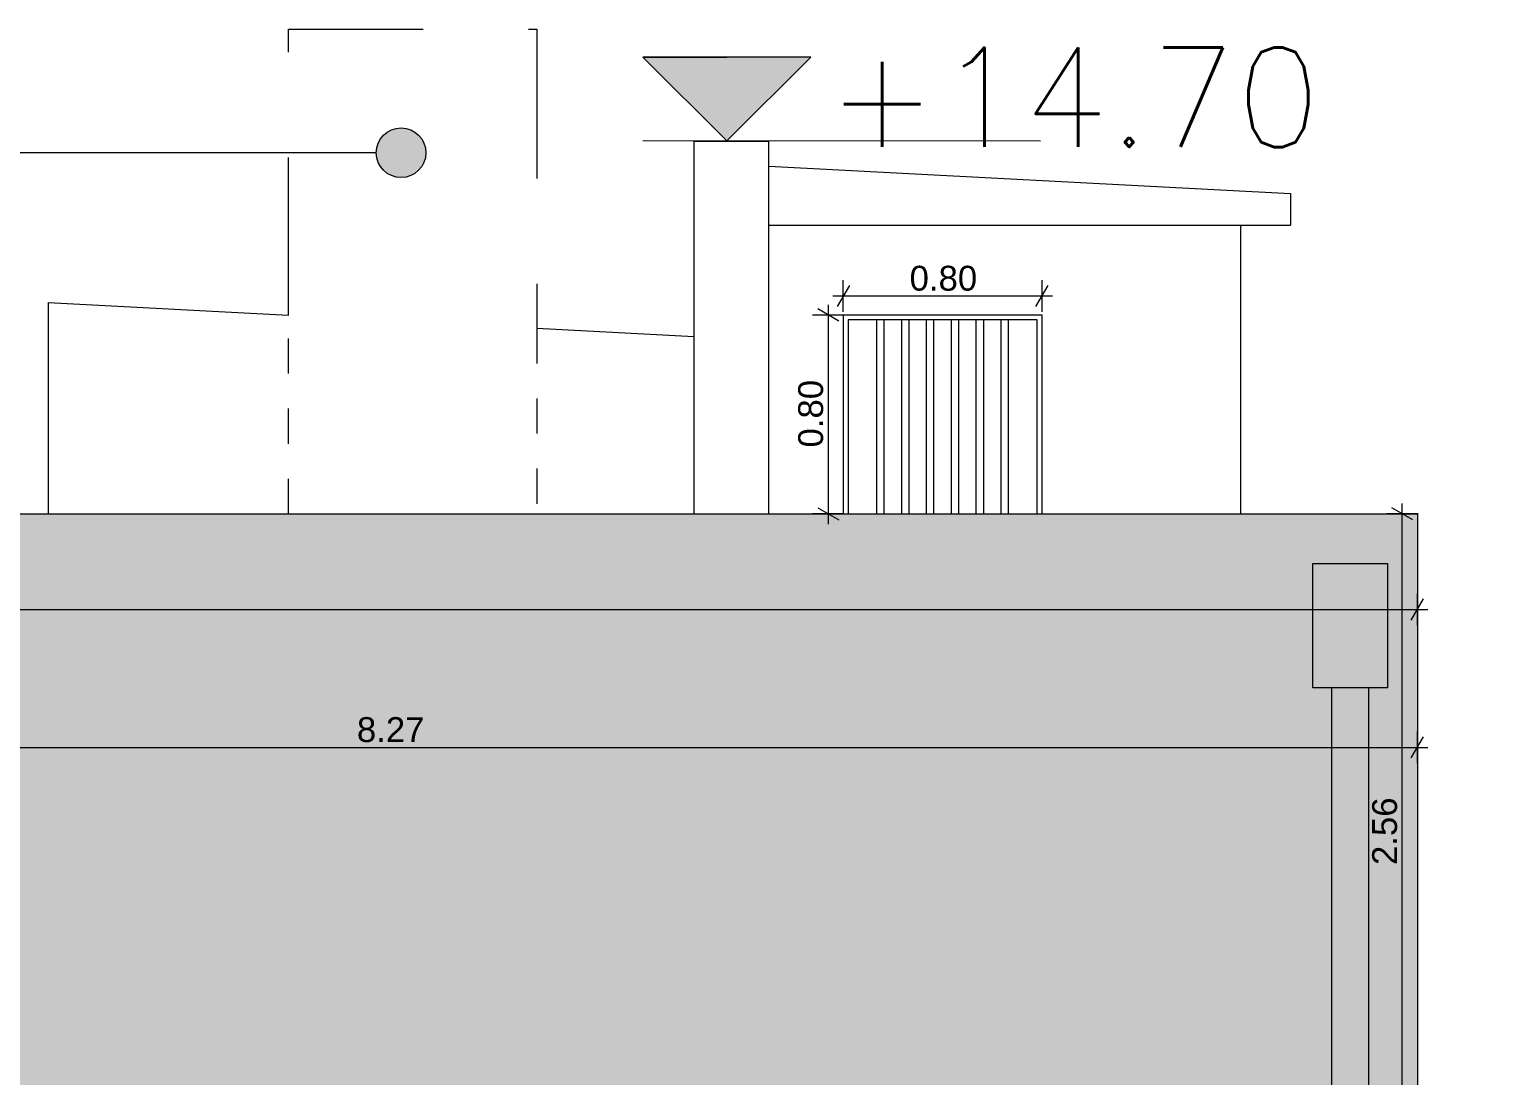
# Model space of a CAD drawing. Header units: millimetres. Extents: x 475616349 to 476941521, y 4620115302 to 4621446928.
# Drawn here: x 476732693 to 476738560, y 4620483779 to 4620487990 of the extents above; entities that cross this region are included whole.
import ezdxf

# ---------------------------------------------------------------- set-up
doc = ezdxf.new("R2010")
doc.units = ezdxf.units.MM
doc.header["$MEASUREMENT"] = 0
doc.linetypes.add('Long Dashed', pattern=[1058.333302, 634.99999, -423.333311])
doc.linetypes.add('Small Dashed', pattern=[282.222222, 141.111111, -141.111111])
for name, color, linetype, lineweight in [('0_Pen_No__1_Pen_No__250', 7, 'Continuous', 0), ('0_Pen_No__250_Pen_No__142', 142, 'Continuous', 0), ('0_Pen_No__7_Pen_No__7', 7, 'Continuous', 0), ('New_2D Drafting - General_Pen_No__1_Pen_No__253', 252, 'Continuous', 0), ('New_2D Drafting - General_Pen_No__1_Pen_No__4', 7, 'Continuous', 0), ('New_2D Drafting - General_Pen_No__30_Pen_No__9_Pen_No__9_Pen_No__255', 255, 'Continuous', 0), ('New_2D Drafting - General_Pen_No__30_Pen_No__9_Pen_No__9_Pen_No__7', 7, 'Continuous', 0), ('New_shenobebi_Pen_No__7', 7, 'Continuous', 0), ('New_Structural - Bearing_Pen_No__7', 7, 'Continuous', 0), ('New_zoma_Pen_No__4', 7, 'Continuous', 0), ('New_zoma_Pen_No__7', 7, 'Continuous', 0), ('zoma_Pen_No__1_Pen_No__142', 142, 'Continuous', 0), ('zoma_Pen_No__5_Pen_No__142', 142, 'Continuous', 0)]:
    doc.layers.add(name, color=color, linetype=linetype, lineweight=lineweight)
doc.layers.add('New_2D Drafting - General_Pen_No__30_Pen_No__9_Pen_No__9_Pen_No__254', color=7, linetype='Continuous', lineweight=0, true_color=0xcccccc)
doc.layers.add('New_zoma', color=7, linetype='Continuous')
doc.layers.add('zoma_Pen_No__5', color=7, linetype='Continuous')
doc.styles.add('GENERATED_STYLE_1', font='arial.ttf')
doc.dimstyles.new('GENERATED_STYLE__18', dxfattribs={"dimtxt": 100, "dimasz": 64.421331, "dimexe": 0.18, "dimexo": 3, "dimgap": 0.09, "dimtad": 1, "dimtih": 1, "dimtoh": 1, "dimlfac": 0.001, "dimzin": 0, "dimdsep": 46, "dimtxsty": 'GENERATED_STYLE_1', "dimblk": 'ARROWHEAD_2', "dimblk1": 'ARROWHEAD_2', "dimblk2": 'ARROWHEAD_2', "dimcen": 0.09, "dimclrd": 7, "dimclre": 7, "dimclrt": 7, "dimadec": 0, "dimazin": 0, "dimtfac": 1, "dimtdec": 4, "dimtmove": 0, "dimatfit": 3, "dimfxl": 1, "dimtolj": 1, "dimtzin": 0, "dimarcsym": 0})
doc.dimstyles.new('GENERATED_STYLE__19', dxfattribs={"dimtxt": 100, "dimasz": 64.421331, "dimexe": 0.18, "dimexo": 3, "dimgap": 0.09, "dimtad": 1, "dimlfac": 0.001, "dimzin": 0, "dimdsep": 46, "dimtxsty": 'GENERATED_STYLE_1', "dimblk": 'ARROWHEAD_2', "dimblk1": 'ARROWHEAD_2', "dimblk2": 'ARROWHEAD_2', "dimcen": 0.09, "dimclrd": 7, "dimclre": 7, "dimclrt": 7, "dimadec": 0, "dimazin": 0, "dimtfac": 1, "dimtdec": 4, "dimtmove": 0, "dimatfit": 3, "dimfxl": 1, "dimtolj": 1, "dimtzin": 0, "dimarcsym": 0})

# ---------------------------------------------------------------- blocks, each defined once
blk = doc.blocks.new('*D1099', base_point=(476577134.1, 4620325125.7))
at = {"layer": 'New_zoma_Pen_No__4', "color": 7, "linetype": 'Continuous', "lineweight": 0, "transparency": 16777216}
for p, q in [((476721139.8, 4620485591.8), (476721139.8, 4620485719)), ((476738280.2, 4620485591.8), (476738280.2, 4620485719)), ((476721098.4, 4620485655.4), (476721139.8, 4620485655.4)), ((476721164.3, 4620485697.8), (476721115.4, 4620485613)), ((476721139.8, 4620485655.4), (476738280.2, 4620485655.4)), ((476738255.7, 4620485613), (476738304.7, 4620485697.8)), ((476738280.2, 4620485655.4), (476738321.7, 4620485655.4))]:
    blk.add_line(p, q, dxfattribs=at)
at = {"layer": 'New_zoma_Pen_No__7', "color": 7, "lineweight": 0, "transparency": 16777216, "insert": (476729539.1, 4620485675.4), "char_height": 100, "attachment_point": 7, "style": 'GENERATED_STYLE_1'}
blk.add_mtext('\\A1;{\\pql;\\fArial|b0|i0|c0|p34;17.14}', dxfattribs=at)
blk = doc.blocks.new('ARROWHEAD_2')
at = {"color": 0, "linetype": 'Continuous', "lineweight": 0}
for p, q in [((0, 0), (-1, 0)), ((-0.378, -0.655), (0.378, 0.655))]:
    blk.add_line(p, q, dxfattribs=at)
blk = doc.blocks.new('*D1106', base_point=(476577134.1, 4620325125.7))
at = {"layer": 'New_zoma_Pen_No__4', "color": 7, "linetype": 'Continuous', "lineweight": 0, "transparency": 16777216}
for p, q in [((476730035, 4620485143.3), (476729986.1, 4620485058.5)), ((476730010.6, 4620485037.3), (476730010.6, 4620485164.5)), ((476738255.7, 4620485058.5), (476738304.7, 4620485143.3)), ((476738280.2, 4620485037.3), (476738280.2, 4620485164.5)), ((476730010.6, 4620485100.9), (476738280.2, 4620485100.9)), ((476738280.2, 4620485100.9), (476738321.7, 4620485100.9))]:
    blk.add_line(p, q, dxfattribs=at)
at = {"layer": 'New_zoma_Pen_No__7', "color": 7, "lineweight": 0, "transparency": 16777216, "insert": (476734012.4, 4620485120.9), "char_height": 100, "attachment_point": 7, "style": 'GENERATED_STYLE_1'}
blk.add_mtext('\\A1;{\\pql;\\fArial|b0|i0|c0|p34;8.27}', dxfattribs=at)
blk = doc.blocks.new('*D1134', base_point=(476577134.1, 4620325125.7))
at = {"layer": 'New_zoma_Pen_No__4', "color": 7, "linetype": 'Continuous', "lineweight": 0, "transparency": 16777216}
for p, q in [((476738262.1, 4620486016), (476738177.3, 4620486064.9)), ((476738219.7, 4620486040.4), (476738219.7, 4620486081.9)), ((476738283.3, 4620486040.4), (476738156.1, 4620486040.4)), ((476738219.7, 4620483480.9), (476738219.7, 4620486040.4)), ((476738177.3, 4620483505.3), (476738262.1, 4620483456.4)), ((476738283.3, 4620483480.9), (476738156.1, 4620483480.9))]:
    blk.add_line(p, q, dxfattribs=at)
at = {"layer": 'New_zoma_Pen_No__7', "color": 7, "lineweight": 0, "transparency": 16777216, "insert": (476738199.7, 4620484627.6), "char_height": 100, "attachment_point": 7, "rotation": 90, "style": 'GENERATED_STYLE_1'}
blk.add_mtext('\\A1;{\\pql;\\fArial|b0|i0|c0|p34;2.56}', dxfattribs=at)
blk = doc.blocks.new('*D1135', base_point=(476577134.1, 4620325125.7))
at = {"layer": 'New_zoma_Pen_No__4', "color": 7, "linetype": 'Continuous', "lineweight": 0, "transparency": 16777216}
for p, q in [((476735994.3, 4620486959.3), (476735945.4, 4620486874.5)), ((476735969.8, 4620486853.3), (476735969.8, 4620486980.5)), ((476736745.4, 4620486874.5), (476736794.3, 4620486959.3)), ((476736769.8, 4620486853.3), (476736769.8, 4620486980.5)), ((476735928.4, 4620486916.9), (476735969.8, 4620486916.9)), ((476735969.8, 4620486916.9), (476736769.8, 4620486916.9)), ((476736769.8, 4620486916.9), (476736811.3, 4620486916.9))]:
    blk.add_line(p, q, dxfattribs=at)
at = {"layer": 'New_zoma_Pen_No__7', "color": 7, "lineweight": 0, "transparency": 16777216, "insert": (476736236.8, 4620486936.9), "char_height": 100, "attachment_point": 7, "style": 'GENERATED_STYLE_1'}
blk.add_mtext('\\A1;{\\pql;\\fArial|b0|i0|c0|p34;0.80}', dxfattribs=at)
blk = doc.blocks.new('*D1136', base_point=(476577134.1, 4620325125.7))
at = {"layer": 'New_zoma_Pen_No__4', "color": 7, "linetype": 'Continuous', "lineweight": 0, "transparency": 16777216}
for p, q in [((476735973.3, 4620486840.3), (476735846.2, 4620486840.3)), ((476735952.1, 4620486815.8), (476735867.4, 4620486864.8)), ((476735909.8, 4620486840.3), (476735909.8, 4620486881.8)), ((476735909.8, 4620486040.4), (476735909.8, 4620486840.3)), ((476735867.4, 4620486064.9), (476735952.1, 4620486016)), ((476735973.3, 4620486040.4), (476735846.2, 4620486040.4)), ((476735909.8, 4620485999), (476735909.8, 4620486040.4))]:
    blk.add_line(p, q, dxfattribs=at)
at = {"layer": 'New_zoma_Pen_No__7', "color": 7, "lineweight": 0, "transparency": 16777216, "insert": (476735889.8, 4620486307.3), "char_height": 100, "attachment_point": 7, "rotation": 90, "style": 'GENERATED_STYLE_1'}
blk.add_mtext('\\A1;{\\pql;\\fArial|b0|i0|c0|p34;0.80}', dxfattribs=at)
blk = doc.blocks.new('Line_71', base_point=(476734190.2, 4620487493.2))
at = {"layer": 'zoma_Pen_No__5_Pen_No__142', "linetype": 'Continuous', "lineweight": 0}
blk.add_hatch(color=142, dxfattribs=at).paths.add_polyline_path([(476734090.2, 4620487493.2), (476734097.8, 4620487454.9), (476734119.5, 4620487422.5), (476734151.9, 4620487400.8), (476734190.2, 4620487393.2), (476734228.4, 4620487400.8), (476734260.9, 4620487422.5), (476734282.5, 4620487454.9), (476734290.2, 4620487493.2), (476734282.5, 4620487531.5), (476734260.9, 4620487563.9), (476734228.4, 4620487585.6), (476734190.2, 4620487593.2), (476734151.9, 4620487585.6), (476734119.5, 4620487563.9), (476734097.8, 4620487531.5)])
at = {"layer": 'zoma_Pen_No__5_Pen_No__142', "color": 142, "linetype": 'Continuous', "lineweight": 0}
blk.add_line((476734090.2, 4620487493.2), (476707903.6, 4620487493.2), dxfattribs=at)
blk.add_circle((476734190.2, 4620487493.2), 100, dxfattribs=at)

msp = doc.modelspace()

# ---------------------------------------------------------------- hatches: boundary and pattern name
at = {"layer": '0_Pen_No__250_Pen_No__142', "linetype": 'Continuous', "lineweight": 0}
msp.add_hatch(color=142, dxfattribs=at).paths.add_polyline_path([(476735501.189, 4620487540.406), (476735838.882, 4620487877.934), (476735163.66, 4620487878.099)])
at = {"layer": 'New_2D Drafting - General_Pen_No__30_Pen_No__9_Pen_No__9_Pen_No__254', "linetype": 'Continuous', "lineweight": 0, "true_color": 0xcccccc}
h = msp.add_hatch(dxfattribs=at)
h.set_pattern_fill('BRICK___RUNNING_BOND', color=254, style=0, pattern_type=2)
h.set_pattern_definition([(0, (476731109.86, 4620481050.07), (0, 66.64), []), (90, (476731109.86, 4620481050.07), (-244.8, 0), [66.64, -66.64]), (90, (476731232.26, 4620481116.7), (-244.8, 0), [66.64, -66.64])])
h.paths.add_polyline_path([(476721139.846, 4620476040.844), (476721139.846, 4620486040.451), (476738280.212, 4620486040.447), (476738280.212, 4620485580.856), (476738280.219, 4620475470.855), (476738209.815, 4620475470.855), (476738209.815, 4620472841.511), (476738205.261, 4620472840.855), (476721139.846, 4620472840.855)])
h.paths.add_polyline_path([(476724810.212, 4620478540.855), (476724810.212, 4620476940.855), (476726410.212, 4620476940.855), (476726410.212, 4620478540.855)], flags=0)
h.paths.add_polyline_path([(476724810.212, 4620480140.855), (476726410.212, 4620480140.855), (476726410.212, 4620481740.855), (476724810.212, 4620481740.855)], flags=0)
h.paths.add_polyline_path([(476726410.212, 4620483340.854), (476726410.212, 4620484940.855), (476724810.212, 4620484940.855), (476724810.212, 4620483340.854)], flags=0)
h.paths.add_polyline_path([(476728410.07, 4620473740.854), (476728410.07, 4620475340.854), (476730010.07, 4620475340.854), (476730010.07, 4620473740.854)], flags=0)
h.paths.add_polyline_path([(476730010.984, 4620480140.855), (476730010.984, 4620481740.855), (476728410.551, 4620481740.855), (476728410.551, 4620480140.855)], flags=0)
h.paths.add_polyline_path([(476728410.551, 4620476940.855), (476730010.984, 4620476940.855), (476730010.984, 4620478540.855), (476728410.551, 4620478540.855)], flags=0)
h.paths.add_polyline_path([(476730010.551, 4620483340.854), (476728410.551, 4620483340.854), (476728410.551, 4620484940.854), (476730010.551, 4620484940.854)], flags=0)
at = {"layer": 'New_2D Drafting - General_Pen_No__30_Pen_No__9_Pen_No__9_Pen_No__255', "linetype": 'Continuous', "lineweight": 0}
for points in [[(476738159.86, 4620485340.881), (476737859.86, 4620485340.881), (476737859.86, 4620485840.881), (476738159.86, 4620485840.881)], [(476737934.86, 4620472801.888), (476738084.86, 4620472823.504), (476738084.86, 4620485340.881), (476737934.86, 4620485340.881)]]:
    msp.add_hatch(color=255, dxfattribs=at).paths.add_polyline_path(points)

# ---------------------------------------------------------------- linework, layer by layer
at = {"layer": '0_Pen_No__1_Pen_No__250', "color": 7, "linetype": 'Continuous', "lineweight": 0, "flags": 128}
for points in [[(476735501.189, 4620487540.406), (476735163.66, 4620487878.099), (476735501.271, 4620487878.017)], [(476735501.189, 4620487540.406), (476735838.882, 4620487877.934), (476735501.271, 4620487878.017)], [(476736763.578, 4620487540.097), (476735163.578, 4620487540.488)]]:
    msp.add_lwpolyline(points, dxfattribs=at)
at = {"layer": '0_Pen_No__250_Pen_No__142', "color": 142, "linetype": 'Continuous', "lineweight": 0, "flags": 128}
msp.add_lwpolyline([(476735501.189, 4620487540.406), (476735838.882, 4620487877.934), (476735163.66, 4620487878.099)], close=True, dxfattribs=at)
at = {"layer": '0_Pen_No__7_Pen_No__7', "color": 7, "linetype": 'Continuous', "lineweight": 0}
for p, q in [((476735669.823, 4620487439.159), (476737769.823, 4620487328.557)), ((476737769.823, 4620487328.557), (476737769.823, 4620487202.42)), ((476735669.823, 4620487202.42), (476737769.823, 4620487202.42)), ((476732769.871, 4620486890.341), (476732769.871, 4620486040.448)), ((476732769.871, 4620486890.341), (476733736.684, 4620486839.421)), ((476734736.684, 4620486786.754), (476735369.813, 4620486753.408))]:
    msp.add_line(p, q, dxfattribs=at)
at = {"layer": 'New_2D Drafting - General_Pen_No__1_Pen_No__253', "color": 252, "linetype": 'Long Dashed', "lineweight": 0, "flags": 128}
msp.add_lwpolyline([(476733736.684, 4620486839.421), (476733736.684, 4620487990.336), (476734736.684, 4620487990.336), (476734736.684, 4620486786.754)], dxfattribs=at)
at = {"layer": 'New_2D Drafting - General_Pen_No__1_Pen_No__4', "color": 7, "linetype": 'Small Dashed', "lineweight": 0, "flags": 128}
for points in [[(476733736.684, 4620486040.448), (476733736.684, 4620486839.421)], [(476734736.684, 4620486786.754), (476734736.684, 4620486040.448)]]:
    msp.add_lwpolyline(points, dxfattribs=at)
at = {"layer": 'New_2D Drafting - General_Pen_No__30_Pen_No__9_Pen_No__9_Pen_No__7', "color": 7, "linetype": 'Continuous', "lineweight": 0, "flags": 128}
for points in [[(476721139.846, 4620476040.844), (476721139.846, 4620486040.451), (476738280.212, 4620486040.447), (476738280.212, 4620485580.856), (476738280.219, 4620475470.855), (476738209.815, 4620475470.855), (476738209.815, 4620472841.511), (476738205.261, 4620472840.855), (476721139.846, 4620472840.855)], [(476738159.86, 4620485340.881), (476737859.86, 4620485340.881), (476737859.86, 4620485840.881), (476738159.86, 4620485840.881)], [(476737934.86, 4620472801.888), (476738084.86, 4620472823.504), (476738084.86, 4620485340.881), (476737934.86, 4620485340.881)]]:
    msp.add_lwpolyline(points, close=True, dxfattribs=at)
at = {"layer": 'New_shenobebi_Pen_No__7', "color": 7, "linetype": 'Continuous', "lineweight": 0}
for p, q in [((476736104.823, 4620486040.448), (476736104.823, 4620486820.306)), ((476736134.823, 4620486040.448), (476736134.823, 4620486820.306)), ((476736204.823, 4620486040.448), (476736204.823, 4620486820.306)), ((476736234.823, 4620486040.448), (476736234.823, 4620486820.306)), ((476736304.823, 4620486040.448), (476736304.823, 4620486820.306)), ((476736334.823, 4620486040.448), (476736334.823, 4620486820.306)), ((476736404.823, 4620486040.448), (476736404.823, 4620486820.306)), ((476736434.823, 4620486040.448), (476736434.823, 4620486820.306)), ((476736504.823, 4620486040.448), (476736504.823, 4620486820.306)), ((476736534.823, 4620486040.448), (476736534.823, 4620486820.306)), ((476736604.823, 4620486040.448), (476736604.823, 4620486820.306)), ((476736634.823, 4620486040.448), (476736634.823, 4620486820.306))]:
    msp.add_line(p, q, dxfattribs=at)
for points in [[(476736769.823, 4620486040.448), (476736769.823, 4620486840.306), (476735969.823, 4620486840.306), (476735969.823, 4620486040.448)], [(476736749.823, 4620486040.448), (476736749.823, 4620486820.306), (476735989.823, 4620486820.306), (476735989.823, 4620486040.448)]]:
    msp.add_lwpolyline(points, dxfattribs=at)
at = {"layer": 'New_Structural - Bearing_Pen_No__7', "color": 7, "linetype": 'Continuous', "lineweight": 0}
for p, q in [((476735369.823, 4620486040.448), (476735369.823, 4620487540.306)), ((476735369.823, 4620487540.306), (476735669.823, 4620487540.306)), ((476735669.823, 4620486040.507), (476735669.823, 4620487540.364)), ((476737569.823, 4620486040.448), (476737569.823, 4620487202.42))]:
    msp.add_line(p, q, dxfattribs=at)

# ---------------------------------------------------------------- block references
at = {"layer": 'zoma_Pen_No__5', "color": 142, "linetype": 'Continuous', "lineweight": 0}
msp.add_blockref('Line_71', (476734190.162, 4620487493.195), dxfattribs=at)

# ---------------------------------------------------------------- texts
at = {"layer": 'zoma_Pen_No__1_Pen_No__142', "color": 142, "linetype": 'Continuous', "lineweight": 0, "insert": (476735903.492, 4620487516.662), "char_height": 400, "attachment_point": 7, "rotation": 359.9860128}
msp.add_mtext('\\A1;{\\pql;\\Ftxt.shx;+1\\Ftxt.shx;4\\Ftxt.shx;.\\Ftxt.shx;70}', dxfattribs=at)

# ---------------------------------------------------------------- dimensions: what is measured, and where the dimension line sits
at = {"layer": 'New_zoma', "color": 7, "linetype": 'Continuous', "lineweight": 0}
for base, p1, p2, picture, middle in [((476736769.823, 4620486916.907), (476735969.823, 4620486840.306), (476736769.823, 4620486840.306), '*D1135', (476736366.676, 4620486986.907)), ((476738280.212, 4620485655.398), (476721139.846, 4620486040.451), (476738280.212, 4620486040.447), '*D1099', (476729707.058, 4620485725.398)), ((476738280.212, 4620485100.892), (476730010.551, 4620484940.855), (476738280.212, 4620486040.447), '*D1106', (476734142.235, 4620485170.892))]:
    dim = msp.add_linear_dim(base=base, p1=p1, p2=p2, dimstyle='GENERATED_STYLE__18', dxfattribs=at)
    dim.commit()
    dim.dimension.update_dxf_attribs({"geometry": picture, "text_midpoint": middle, "dimtype": 160})
for base, p1, p2, picture, middle in [((476735909.755, 4620486840.306), (476735969.823, 4620486040.448), (476735969.823, 4620486840.306), '*D1136', (476735839.755, 4620486437.231)), ((476738219.71, 4620486040.447), (476738559.858, 4620483480.856), (476738280.212, 4620486040.447), '*D1134', (476738149.71, 4620484757.505))]:
    dim = msp.add_linear_dim(base=base, p1=p1, p2=p2, angle=90, dimstyle='GENERATED_STYLE__19', dxfattribs=at)
    dim.commit()
    dim.dimension.update_dxf_attribs({"geometry": picture, "text_midpoint": middle, "dimtype": 160, "text_rotation": 90})

doc.saveas('drawing.dxf')
